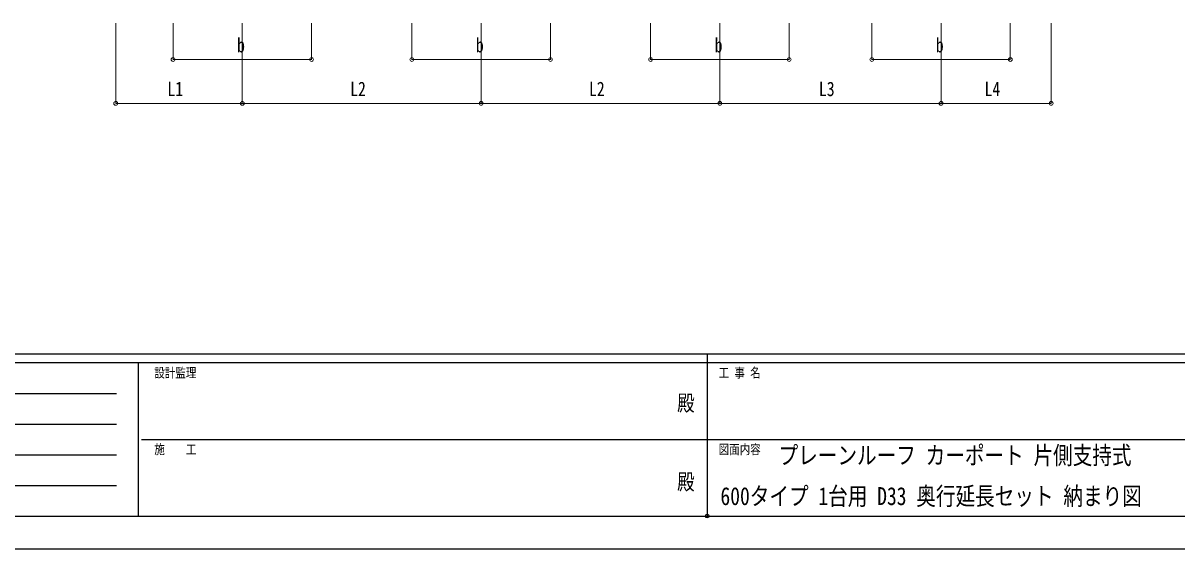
# Model space of a CAD drawing. Units: millimetres, scale not verified. Extents: x -12615 to 12615, y -8910 to 8910.
# Drawn here: x -4705 to 3205, y -8910 to -5305 of the extents above; entities that cross this region are included whole.
import ezdxf
from ezdxf.enums import TextEntityAlignment as Align

# ---------------------------------------------------------------- set-up
doc = ezdxf.new("R2010")
doc.units = ezdxf.units.MM
doc.header["$LTSCALE"] = 50
doc.header["$PDMODE"] = 32
doc.header["$PDSIZE"] = 25
doc.layers.add('0-2_USER1', color=3, linetype='Continuous')
doc.layers.add('0-7_YKK_ZWAK', color=7, linetype='Continuous')
doc.layers.add('0-6_YKK_D', color=6, linetype='Continuous', lineweight=18)
doc.styles.add('ＭＳ ゴシック', font='')
doc.styles.get('ＭＳ ゴシック').set_extended_font_data('MS Gothic')

msp = doc.modelspace()

# ---------------------------------------------------------------- linework, layer by layer
at = {"layer": '0-6_YKK_D'}
for p, q in [((-4069.86, -5306.57), (-4069.86, -5856.57)), ((-3676.86, -5305.57), (-3676.86, -5556.57)), ((-3201.86, -5306.57), (-3201.86, -5856.57)), ((-3201.86, -5306.57), (-3201.86, -5856.57)), ((-2726.86, -5305.57), (-2726.86, -5556.57)), ((-2039.86, -5305.57), (-2039.86, -5556.57)), ((-1564.86, -5306.57), (-1564.86, -5856.57)), ((-1564.86, -5306.57), (-1564.86, -5856.57)), ((-1089.86, -5305.57), (-1089.86, -5556.57)), ((-402.86, -5305.57), (-402.86, -5556.57)), ((72.14, -5306.57), (72.14, -5856.57)), ((72.14, -5307.57), (72.14, -5856.57)), ((547.14, -5305.57), (547.14, -5556.57)), ((1113.14, -5305.57), (1113.14, -5556.57)), ((1588.14, -5306), (1588.14, -5856.57)), ((1588.14, -5307), (1588.14, -5856.57)), ((2063.14, -5305.57), (2063.14, -5556.57)), ((2343.14, -5306.57), (2343.14, -5856.57)), ((-3676.86, -5555.57), (-2726.86, -5555.57)), ((-2039.86, -5555.57), (-1089.86, -5555.57)), ((-402.86, -5555.57), (547.14, -5555.57)), ((1113.14, -5555.57), (2063.14, -5555.57)), ((-4069.86, -5855.57), (-3201.86, -5855.57)), ((-3201.86, -5855.57), (-1564.86, -5855.57)), ((-1564.86, -5855.57), (72.14, -5855.57)), ((72.14, -5855.57), (1588.14, -5855.57)), ((2343.14, -5855.57), (1588.14, -5855.57))]:
    msp.add_line(p, q, dxfattribs=at)
for centre in [(-3676.86, -5555.57), (-2726.86, -5555.57), (-2039.86, -5555.57), (-1089.86, -5555.57), (-402.86, -5555.57), (547.14, -5555.57), (1113.14, -5555.57), (2063.14, -5555.57), (-4069.86, -5855.57), (-3201.86, -5855.57), (-3201.86, -5855.57), (-1564.86, -5855.57), (-1564.86, -5855.57), (72.14, -5855.57), (72.14, -5855.57), (1588.14, -5855.57), (1588.14, -5855.57), (2343.14, -5855.57)]:
    msp.add_circle(centre, 12.75, dxfattribs=at)
at = {"layer": '0-7_YKK_ZWAK'}
for p, q in [((11685.06, -7575), (-11714.94, -7575)), ((-14.94, -7575), (-14.94, -8685)), ((-3914.94, -7635), (-11714.94, -7635)), ((-3914.94, -7635), (-3914.94, -8685)), ((-14.94, -7635), (-3914.94, -7635)), ((3885.06, -7635), (-14.94, -7635)), ((-11587.44, -7845), (-4064.94, -7845)), ((-11587.44, -8055), (-4064.94, -8055)), ((-3892.44, -8160), (-14.94, -8160)), ((-14.94, -8160), (3885.06, -8160)), ((-11587.44, -8265), (-4064.94, -8265)), ((-11587.44, -8475), (-4064.94, -8475)), ((-11714.94, -8685), (-3914.94, -8685)), ((-3914.94, -8685), (-14.94, -8685)), ((-14.94, -8685), (3885.06, -8685))]:
    msp.add_line(p, q, dxfattribs=at)
msp.add_lwpolyline([(-12615, -8910), (12615, -8910), (12615, 8910), (-12615, 8910)], close=True, dxfattribs=at)
msp.add_point((-14.94, -8685), dxfattribs=at)

# ---------------------------------------------------------------- texts
at = {"layer": '0-2_USER1', "style": 'ＭＳ ゴシック', "width": 0.8}
for s, p in [('プレーンルーフ カーポート 片側支持式', (474.58, -8366.5)), ('600タイプ 1台用 D33 奥行延長セット 納まり図', (75.86, -8646.5))]:
    msp.add_text(s, height=123.2, dxfattribs=at).set_placement(p, align=Align.BOTTOM_LEFT)
at = {"layer": '0-6_YKK_D', "style": 'ＭＳ ゴシック', "width": 0.8}
for s, p in [('b', (-3237.86, -5535.57)), ('b', (-1600.86, -5535.57)), ('b', (36.14, -5535.57)), ('b', (1552.14, -5535.57)), ('L1', (-3715.06, -5835.57)), ('L2', (-2462.56, -5835.57)), ('L2', (-825.56, -5835.57)), ('L3', (750.94, -5835.57)), ('L4', (1886.44, -5835.57))]:
    msp.add_text(s, height=98.97, dxfattribs=at).set_placement(p, align=Align.BOTTOM_LEFT)
at = {"layer": '0-7_YKK_ZWAK', "style": 'ＭＳ ゴシック', "width": 0.8}
for s, height, p in [('設計監理', 65.98, (-3804.94, -7755)), ('工 事 名', 65.98, (63.81, -7755)), ('殿', 110, (-221, -7997.5)), ('施\u3000\u3000工', 65.98, (-3804.94, -8280)), ('図面内容', 65.98, (63.81, -8280)), ('殿', 110, (-221, -8537.5))]:
    msp.add_text(s, height=height, dxfattribs=at).set_placement(p, align=Align.BOTTOM_LEFT)

doc.saveas('drawing.dxf')
